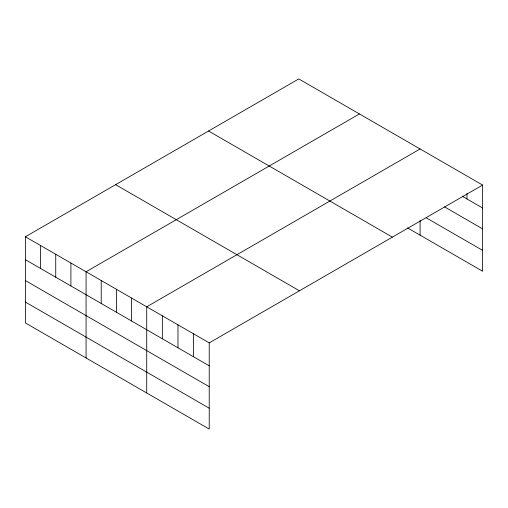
<?xml version="1.0" encoding="UTF-8"?>
<svg xmlns="http://www.w3.org/2000/svg" width="508" height="508" viewBox="0 0 508 508"><rect width="100%" height="100%" fill="white"/><g stroke="black" fill="none" stroke-linecap="round" stroke-linejoin="round"><path stroke-width="0.76" d="M407.568 227.927L482.6 271.247L482.6 185.052L298.774 78.924L25.4 236.753L25.4 322.948L209.226 429.076L209.226 342.881L25.4 236.753M359.435 113.944L86.062 271.774L86.062 357.969M420.097 148.965L146.723 306.8L146.723 392.995M209.226 342.881L482.6 185.052M462.216 196.234L482.6 208.001M444.557 206.908L482.6 228.873M426.212 217.824L482.6 250.374M208.559 131.007L392.386 237.134M115.614 184.671L299.441 290.798M25.4 259.702L209.226 365.83M25.4 280.575L209.226 386.702M25.4 302.076L209.226 408.21M466.973 193.44L466.973 198.977M420.097 220.472L420.097 235.16M193.599 333.864L193.599 356.813M177.971 324.841L177.971 347.79M162.35 315.817L162.35 338.766M131.559 298.044L131.559 320.993M116.396 289.287L116.396 312.236M101.225 280.53L101.225 303.479M70.898 263.023L70.898 285.966M55.734 254.267L55.734 277.216M40.564 245.51L40.564 268.459"/></g></svg>
